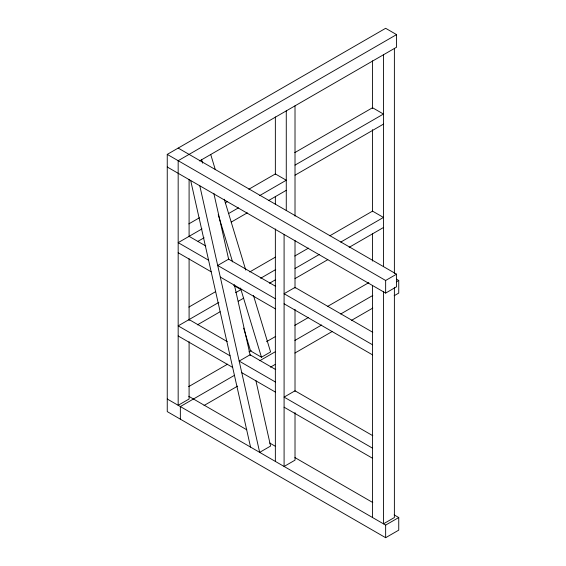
<?xml version="1.0" encoding="UTF-8"?>
<svg xmlns="http://www.w3.org/2000/svg" width="566" height="566" viewBox="0 0 566 566"><rect width="100%" height="100%" fill="white"/><g stroke="black" fill="none" stroke-linecap="round" stroke-linejoin="round"><path stroke-width="0.85" d="M394.169 514.883L398.747 517.529L398.747 530.137L385.644 537.7L167.253 411.609L167.253 154.391L385.644 28.3L396.568 34.604L396.568 47.211L199.55 160.956M396.568 34.604L178.17 160.694L178.17 405.306L189.094 399.002L189.094 341.666M294.766 152.636L372.541 107.738L383.458 114.042L295.013 165.109M188.818 223.895L199.458 217.754M225.282 202.84L227.56 201.531M248.799 189.263L275.359 173.932L286.276 180.236L259.723 195.567M202.012 228.883L178.17 242.651L208.578 260.211M228.614 213.531L238.477 207.835M295.013 175.191L383.458 124.131M198.093 241.236L204.1 237.77M231.218 222.113L247.278 212.837M268.687 200.477L286.276 190.325M188.853 307.097L215.561 291.674M249.726 271.949L275.359 257.155M294.766 256.03L308.491 248.106M329.844 235.781L372.541 211.132L383.458 217.436L340.76 242.085M218.851 302.385L178.17 325.867L230.058 355.823M235.633 292.693L240.975 289.608L233.694 285.406M260.643 278.253L275.72 269.55M197.414 324.849L220.117 311.739M238.279 301.254L243.578 298.197M269.487 283.241L275.592 279.71M295.013 268.503L319.408 254.41M295.013 278.585L327.799 259.66M349.151 247.335L383.458 227.525M188.634 386.656L227.574 364.171M248.955 351.833L251.247 350.51M266.522 341.687L275.684 336.402M294.773 325.379L308.52 317.441M327.608 306.418L368.848 282.611M167.253 154.391L385.644 280.474L396.568 274.17L396.568 286.778L385.644 293.082L167.253 166.998M243.642 328.124L250.554 350.906L261.471 357.217L270.59 351.953L253.448 295.417M234.572 375.265L180.356 406.565L180.356 419.18M259.773 360.719L275.041 351.903M294.9 340.435L321.622 325.004M340.711 313.988L372.789 295.466M396.455 281.804L398.747 280.481L398.747 293.089L394.169 295.735M204.029 405.511L237.628 386.111M270.463 367.157L275.041 364.511M294.9 353.05L332.313 331.443M351.401 320.42L372.789 308.081M167.253 399.002L385.644 525.092L398.747 517.529M178.17 148.087L396.568 274.17M396.568 279.222L398.747 280.481M372.789 332.313L295.013 287.415L284.09 293.719L372.541 344.779M189.094 236.347L205.819 246.005M275.656 286.325L228.614 259.164L217.698 265.468L275.359 298.763M284.09 303.8L372.541 354.868M178.17 252.74L211.182 271.8M220.301 277.064L275.359 308.845M189.094 319.564L227.242 341.595M275.72 369.584L250.087 354.783L239.17 361.087L275.359 381.979M372.789 435.707L295.013 390.809L284.09 397.113L372.541 448.173M178.17 335.956L232.661 367.412M241.774 372.676L275.359 392.068M284.09 407.195L372.541 458.262M188.754 396.285L246.79 429.792M269.699 443.022L275.041 446.107M294.9 457.569L372.789 502.537M210.722 154.511L215.328 169.694M224.278 199.232L245.771 270.102M201.609 159.775L202.628 163.149M218.235 214.62L232.562 261.867M240.493 288.023L261.471 357.217M213.821 193.289L228.742 259.716M234.359 284.733L250.243 355.476M255.86 380.493L270.59 446.058L259.667 452.361L199.798 185.79M190.685 180.526L250.554 447.098M394.382 48.471L394.382 273.42M394.382 287.287L394.382 517.529L383.458 523.833L383.458 291.823M385.644 280.474L385.644 293.082M385.644 525.092L385.644 537.7M383.458 54.782L383.458 266.494M372.541 60.824L372.541 108.46M372.541 129.635L372.541 211.67M372.541 233.723L372.541 261.075M372.541 285.519L372.541 517.529M295.013 105.842L295.013 216.113M295.013 240.5L295.013 288.136M295.013 309.305L295.013 391.347M295.013 412.522L295.013 460.158L284.09 466.462L284.09 234.451M286.276 110.886L286.276 210.573M275.359 116.936L275.359 174.271M275.359 196.324L275.359 204.269M275.359 228.968L275.359 461.417M189.094 179.344L189.094 236.687M189.094 258.74L189.094 320.49"/></g></svg>
